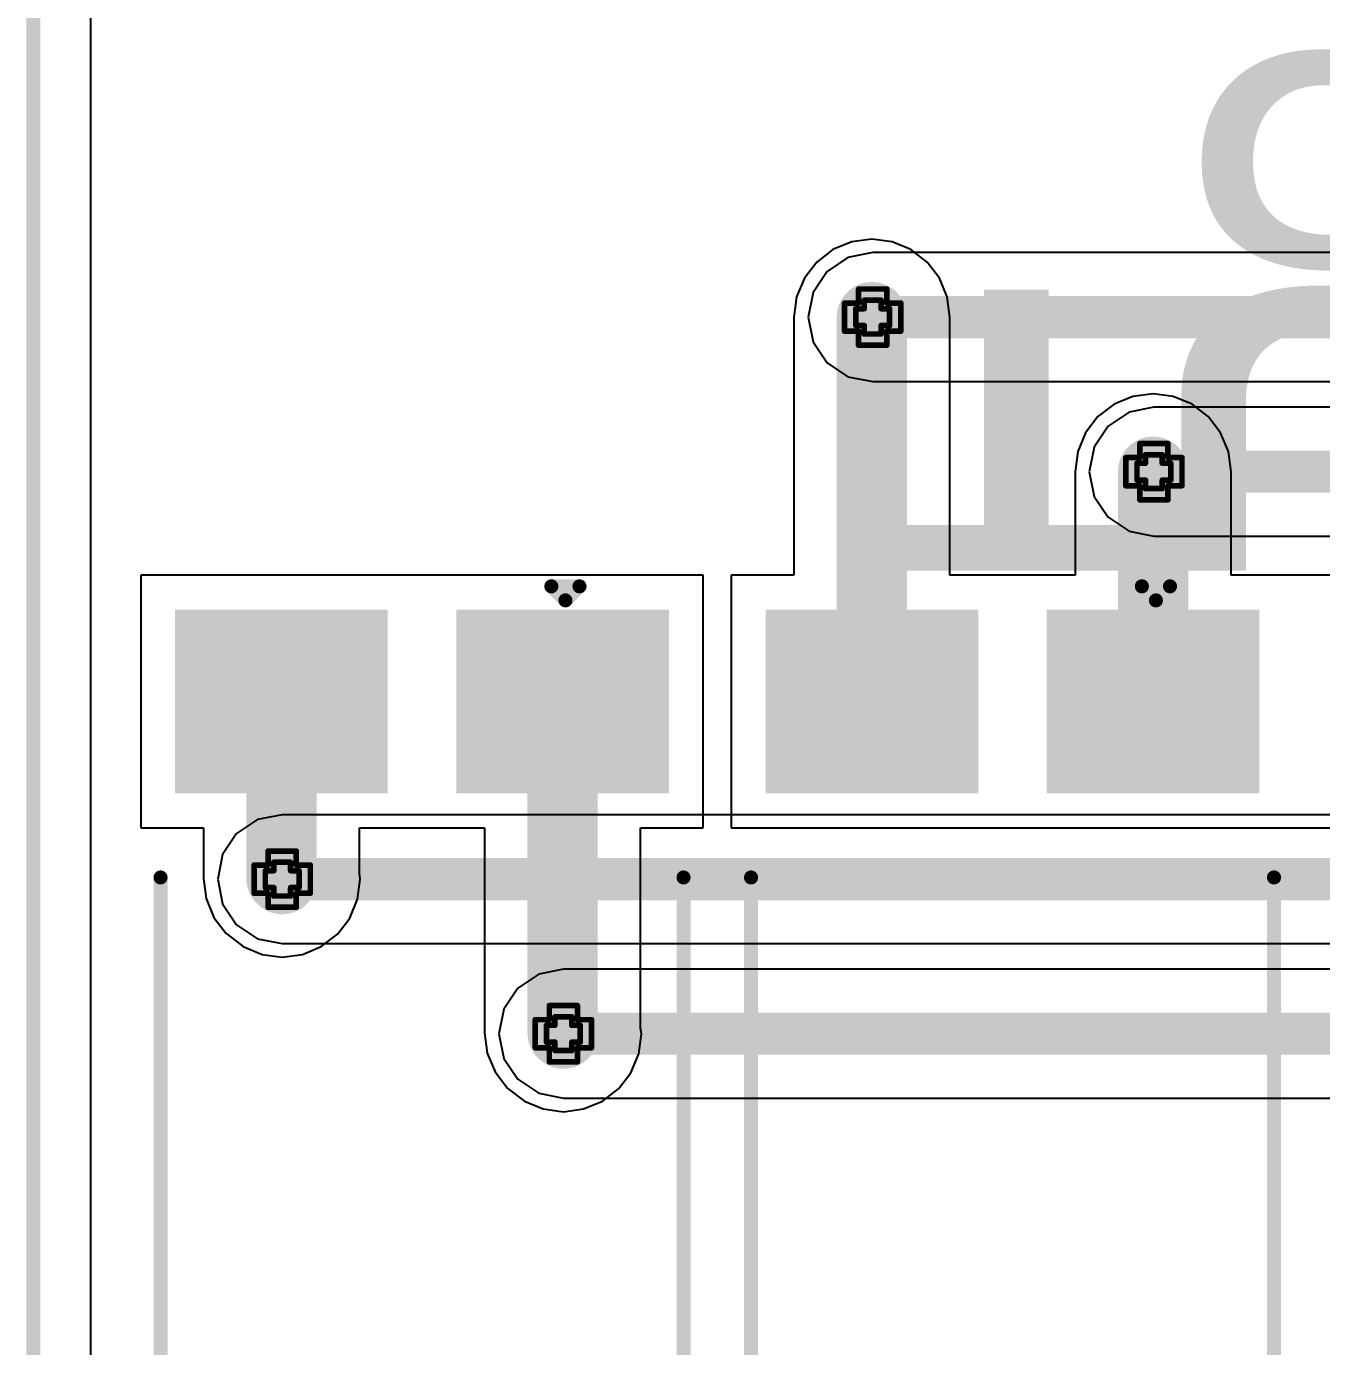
# Model space of a CAD drawing. Header units: inches. Extents: x -3 to 195, y 0 to 199.
# Drawn here: x -0.0025 to 0.4581, y 3.8437 to 4.3135 of the extents above; entities that cross this region are included whole.
import ezdxf

# ---------------------------------------------------------------- set-up
doc = ezdxf.new("R2010")
doc.units = ezdxf.units.IN
doc.header["$MEASUREMENT"] = 0
for name, color, linetype in [('Board Outline', 216, 'Continuous'), ('Bottom Layer', 5, 'Continuous'), ('Drill Drawing', 1, 'Continuous'), ('Top Layer', 1, 'Continuous'), ('Top Overlay', 2, 'Continuous'), ('Top Paste', 8, 'Continuous'), ('Top Solder', 216, 'Continuous'), ('Via Holes', 16, 'Continuous')]:
    doc.layers.add(name, color=color, linetype=linetype)
doc.styles.add('Arial Black_Bold', font='', dxfattribs={"height": 0.2})
doc.styles.get('Arial Black_Bold').set_extended_font_data('Arial Black', bold=True)

# ---------------------------------------------------------------- blocks, each defined once
blk = doc.blocks.new('SFH617A_2X009T_10')
at = {"layer": 'Top Layer'}
for points in [[(-0.21752, 0.08504), (-0.15768, 0.08504), (-0.15768, 0.01496), (-0.21752, 0.01496)], [(0.15768, 0.08504), (0.21752, 0.08504), (0.21752, 0.01496), (0.15768, 0.01496)], [(-0.21752, -0.01496), (-0.15768, -0.01496), (-0.15768, -0.08504), (-0.21752, -0.08504)], [(0.15768, -0.01496), (0.21752, -0.01496), (0.21752, -0.08504), (0.15768, -0.08504)]]:
    blk.add_hatch(color=1, dxfattribs=at).paths.add_polyline_path(points)
at = {"layer": 'Top Paste'}
for points in [[(-0.21752, 0.08504), (-0.15768, 0.08504), (-0.15768, 0.01496), (-0.21752, 0.01496)], [(0.15768, 0.08504), (0.21752, 0.08504), (0.21752, 0.01496), (0.15768, 0.01496)], [(-0.21752, -0.01496), (-0.15768, -0.01496), (-0.15768, -0.08504), (-0.21752, -0.08504)], [(0.15768, -0.01496), (0.21752, -0.01496), (0.21752, -0.08504), (0.15768, -0.08504)]]:
    blk.add_hatch(color=8, dxfattribs=at).paths.add_polyline_path(points)
at = {"layer": 'Top Solder'}
for points in [[(-0.22028, 0.08779), (-0.15492, 0.08779), (-0.15492, 0.0122), (-0.22028, 0.0122)], [(0.15492, 0.08779), (0.22028, 0.08779), (0.22028, 0.0122), (0.15492, 0.0122)], [(-0.22028, -0.01221), (-0.15492, -0.01221), (-0.15492, -0.0878), (-0.22028, -0.0878)], [(0.15492, -0.01221), (0.22028, -0.01221), (0.22028, -0.0878), (0.15492, -0.0878)]]:
    blk.add_hatch(color=216, dxfattribs=at).paths.add_polyline_path(points)
at = {"layer": 'Top Overlay'}
for points in [[(0.139, 0.093, 0.005, 0.005, 0), (-0.125, 0.093, 0.005, 0.005, 0)], [(-0.2286, 0.046, 0.005, 0.005, 0), (-0.2286, 0.056, 0.005, 0.005, 0)], [(-0.2236, 0.051, 0.005, 0.005, 0), (-0.2286, 0.056, 0.005, 0.005, 0)], [(-0.2286, 0.046, 0.005, 0.005, 0), (-0.2236, 0.051, 0.005, 0.005, 0)], [(0.139, -0.093, 0.005, 0.005, 0), (-0.125, -0.093, 0.005, 0.005, 0)]]:
    blk.add_lwpolyline(points, format="xyseb", dxfattribs=at)
for points in [[(-0.12625, 0.093, 0.0025, 0.0025, 1), (-0.12375, 0.093, 0.0025, 0.0025, 1)], [(0.13775, 0.093, 0.0025, 0.0025, 1), (0.14025, 0.093, 0.0025, 0.0025, 1)], [(-0.22985, 0.056, 0.0025, 0.0025, 1), (-0.22735, 0.056, 0.0025, 0.0025, 1)], [(-0.22985, 0.056, 0.0025, 0.0025, 1), (-0.22735, 0.056, 0.0025, 0.0025, 1)], [(-0.22485, 0.051, 0.0025, 0.0025, 1), (-0.22235, 0.051, 0.0025, 0.0025, 1)], [(-0.22485, 0.051, 0.0025, 0.0025, 1), (-0.22235, 0.051, 0.0025, 0.0025, 1)], [(-0.22985, 0.046, 0.0025, 0.0025, 1), (-0.22735, 0.046, 0.0025, 0.0025, 1)], [(-0.22985, 0.046, 0.0025, 0.0025, 1), (-0.22735, 0.046, 0.0025, 0.0025, 1)], [(-0.12625, -0.093, 0.0025, 0.0025, 1), (-0.12375, -0.093, 0.0025, 0.0025, 1)], [(0.13775, -0.093, 0.0025, 0.0025, 1), (0.14025, -0.093, 0.0025, 0.0025, 1)]]:
    blk.add_lwpolyline(points, format="xyseb", close=True, dxfattribs=at)
blk = doc.blocks.new('SFH617A_2X009T_11')
at = {"layer": 'Top Layer'}
for points in [[(-0.21752, 0.08504), (-0.15768, 0.08504), (-0.15768, 0.01496), (-0.21752, 0.01496)], [(0.15768, 0.08504), (0.21752, 0.08504), (0.21752, 0.01496), (0.15768, 0.01496)], [(-0.21752, -0.01496), (-0.15768, -0.01496), (-0.15768, -0.08504), (-0.21752, -0.08504)], [(0.15768, -0.01496), (0.21752, -0.01496), (0.21752, -0.08504), (0.15768, -0.08504)]]:
    blk.add_hatch(color=1, dxfattribs=at).paths.add_polyline_path(points)
at = {"layer": 'Top Paste'}
for points in [[(-0.21752, 0.08504), (-0.15768, 0.08504), (-0.15768, 0.01496), (-0.21752, 0.01496)], [(0.15768, 0.08504), (0.21752, 0.08504), (0.21752, 0.01496), (0.15768, 0.01496)], [(-0.21752, -0.01496), (-0.15768, -0.01496), (-0.15768, -0.08504), (-0.21752, -0.08504)], [(0.15768, -0.01496), (0.21752, -0.01496), (0.21752, -0.08504), (0.15768, -0.08504)]]:
    blk.add_hatch(color=8, dxfattribs=at).paths.add_polyline_path(points)
at = {"layer": 'Top Solder'}
for points in [[(-0.22028, 0.08779), (-0.15492, 0.08779), (-0.15492, 0.0122), (-0.22028, 0.0122)], [(0.15492, 0.08779), (0.22028, 0.08779), (0.22028, 0.0122), (0.15492, 0.0122)], [(-0.22028, -0.01221), (-0.15492, -0.01221), (-0.15492, -0.0878), (-0.22028, -0.0878)], [(0.15492, -0.01221), (0.22028, -0.01221), (0.22028, -0.0878), (0.15492, -0.0878)]]:
    blk.add_hatch(color=216, dxfattribs=at).paths.add_polyline_path(points)
at = {"layer": 'Top Overlay'}
for points in [[(-0.125, 0.093, 0.005, 0.005, 0), (0.139, 0.093, 0.005, 0.005, 0)], [(-0.2286, 0.046, 0.005, 0.005, 0), (-0.2286, 0.056, 0.005, 0.005, 0)], [(-0.2236, 0.051, 0.005, 0.005, 0), (-0.2286, 0.056, 0.005, 0.005, 0)], [(-0.2286, 0.046, 0.005, 0.005, 0), (-0.2236, 0.051, 0.005, 0.005, 0)], [(0.139, -0.093, 0.005, 0.005, 0), (-0.125, -0.093, 0.005, 0.005, 0)]]:
    blk.add_lwpolyline(points, format="xyseb", dxfattribs=at)
for points in [[(-0.12625, 0.093, 0.0025, 0.0025, 1), (-0.12375, 0.093, 0.0025, 0.0025, 1)], [(0.13775, 0.093, 0.0025, 0.0025, 1), (0.14025, 0.093, 0.0025, 0.0025, 1)], [(-0.22985, 0.056, 0.0025, 0.0025, 1), (-0.22735, 0.056, 0.0025, 0.0025, 1)], [(-0.22985, 0.056, 0.0025, 0.0025, 1), (-0.22735, 0.056, 0.0025, 0.0025, 1)], [(-0.22485, 0.051, 0.0025, 0.0025, 1), (-0.22235, 0.051, 0.0025, 0.0025, 1)], [(-0.22485, 0.051, 0.0025, 0.0025, 1), (-0.22235, 0.051, 0.0025, 0.0025, 1)], [(-0.22985, 0.046, 0.0025, 0.0025, 1), (-0.22735, 0.046, 0.0025, 0.0025, 1)], [(-0.22985, 0.046, 0.0025, 0.0025, 1), (-0.22735, 0.046, 0.0025, 0.0025, 1)], [(-0.12625, -0.093, 0.0025, 0.0025, 1), (-0.12375, -0.093, 0.0025, 0.0025, 1)], [(0.13775, -0.093, 0.0025, 0.0025, 1), (0.14025, -0.093, 0.0025, 0.0025, 1)]]:
    blk.add_lwpolyline(points, format="xyseb", close=True, dxfattribs=at)

msp = doc.modelspace()

# ---------------------------------------------------------------- hatches: boundary and pattern name
at = {"layer": 'Bottom Layer'}
h = msp.add_hatch(color=5, dxfattribs=at)
edge = h.paths.add_edge_path()
edge.add_arc((0.29847, 4.21), 0.01181, 0, 360)
h = msp.add_hatch(color=5, dxfattribs=at)
edge = h.paths.add_edge_path()
edge.add_arc((0.39847, 4.155), 0.01181, 0, 360)
h = msp.add_hatch(color=5, dxfattribs=at)
edge = h.paths.add_edge_path()
edge.add_arc((0.08847, 4.01), 0.01181, 0, 360)
h = msp.add_hatch(color=5, dxfattribs=at)
edge = h.paths.add_edge_path()
edge.add_arc((0.18847, 3.955), 0.01181, 0, 360)
at = {"layer": 'Top Layer'}
h = msp.add_hatch(color=1, dxfattribs=at)
edge = h.paths.add_edge_path()
edge.add_arc((0.29847, 4.21), 0.01181, 0, 360)
h = msp.add_hatch(color=1, dxfattribs=at)
edge = h.paths.add_edge_path()
edge.add_arc((0.39847, 4.155), 0.01181, 0, 360)
h = msp.add_hatch(color=1, dxfattribs=at)
edge = h.paths.add_edge_path()
edge.add_arc((0.08847, 4.01), 0.01181, 0, 360)
h = msp.add_hatch(color=1, dxfattribs=at)
edge = h.paths.add_edge_path()
edge.add_arc((0.18847, 3.955), 0.01181, 0, 360)
at = {"layer": 'Via Holes'}
h = msp.add_hatch(color=7, dxfattribs=at)
edge = h.paths.add_edge_path()
edge.add_arc((0.29847, 4.21), 0.00591, 0, 360)
h = msp.add_hatch(color=7, dxfattribs=at)
edge = h.paths.add_edge_path()
edge.add_arc((0.39847, 4.155), 0.00591, 0, 360)
h = msp.add_hatch(color=7, dxfattribs=at)
edge = h.paths.add_edge_path()
edge.add_arc((0.08847, 4.01), 0.00591, 0, 360)
h = msp.add_hatch(color=7, dxfattribs=at)
edge = h.paths.add_edge_path()
edge.add_arc((0.18847, 3.955), 0.00591, 0, 360)

# ---------------------------------------------------------------- linework, layer by layer
at = {"layer": 'Board Outline'}
msp.add_lwpolyline([(0, 3.30825, 0.005, 0.005, 0), (0, 4.72441, 0.005, 0.005, 0)], format="xyseb", dxfattribs=at)
at = {"layer": 'Bottom Layer'}
for p, q in [((0.02039, 3.32864), (0.02039, 4.37999)), ((0.29847, 4.23294), (0.28969, 4.23119)), ((1.13561, 4.23294), (0.29847, 4.23294)), ((0.28969, 4.23119), (0.28224, 4.22622)), ((0.28224, 4.22622), (0.27727, 4.21878)), ((0.27727, 4.21878), (0.27552, 4.21)), ((0.27552, 4.21), (0.27727, 4.20122)), ((0.27727, 4.20122), (0.28224, 4.19378)), ((0.28224, 4.19378), (0.28969, 4.18881)), ((0.28969, 4.18881), (0.29847, 4.18706)), ((0.29847, 4.18706), (1.13561, 4.18706)), ((0.39847, 4.17794), (0.38969, 4.17619)), ((1.07479, 4.17794), (0.39847, 4.17794)), ((0.38969, 4.17619), (0.38224, 4.17122)), ((0.38224, 4.17122), (0.37727, 4.16378)), ((0.37727, 4.16378), (0.37552, 4.155)), ((0.37552, 4.155), (0.37727, 4.14622)), ((0.37727, 4.14622), (0.38224, 4.13878)), ((0.38224, 4.13878), (0.38969, 4.13381)), ((0.38969, 4.13381), (0.39847, 4.13206)), ((0.39847, 4.13206), (1.07479, 4.13206)), ((0.07969, 4.03119), (0.07224, 4.02622)), ((0.08847, 4.03294), (0.07969, 4.03119)), ((0.97678, 4.03294), (0.08847, 4.03294)), ((0.07224, 4.02622), (0.06727, 4.01878)), ((0.06727, 4.01878), (0.06552, 4.01)), ((0.06552, 4.01), (0.06727, 4.00122)), ((0.06727, 4.00122), (0.07224, 3.99378)), ((0.07224, 3.99378), (0.07969, 3.98881)), ((0.07969, 3.98881), (0.08847, 3.98706)), ((0.08847, 3.98706), (0.97706, 3.98706)), ((0.17969, 3.97619), (0.17224, 3.97122)), ((0.18847, 3.97794), (0.17969, 3.97619)), ((0.89797, 3.97794), (0.18847, 3.97794)), ((0.17224, 3.97122), (0.16727, 3.96378)), ((0.16727, 3.96378), (0.16552, 3.955)), ((0.16552, 3.955), (0.16727, 3.94622)), ((0.16727, 3.94622), (0.17224, 3.93878)), ((0.17224, 3.93878), (0.17969, 3.93381)), ((0.17969, 3.93381), (0.18847, 3.93206)), ((0.18847, 3.93206), (0.89797, 3.93206))]:
    msp.add_line(p, q, dxfattribs=at)
for points in [[(0.29847, 4.21, 0.015, 0.015, 0), (1.13561, 4.21, 0.015, 0.015, 0)], [(0.39847, 4.155, 0.015, 0.015, 0), (1.07479, 4.155, 0.015, 0.015, 0)], [(0.08847, 4.01, 0.015, 0.015, 0), (0.97706, 4.01, 0.015, 0.015, 0)], [(0.18847, 3.955, 0.015, 0.015, 0), (0.89797, 3.955, 0.015, 0.015, 0)]]:
    msp.add_lwpolyline(points, format="xyseb", dxfattribs=at)
for points in [[(0.29472, 4.21, 0.0075, 0.0075, 1), (0.30222, 4.21, 0.0075, 0.0075, 1)], [(0.39472, 4.155, 0.0075, 0.0075, 1), (0.40222, 4.155, 0.0075, 0.0075, 1)], [(0.08472, 4.01, 0.0075, 0.0075, 1), (0.09222, 4.01, 0.0075, 0.0075, 1)], [(0.18472, 3.955, 0.0075, 0.0075, 1), (0.19222, 3.955, 0.0075, 0.0075, 1)]]:
    msp.add_lwpolyline(points, format="xyseb", close=True, dxfattribs=at)
at = {"layer": 'Drill Drawing'}
for points in [[(0.29347, 4.215, 0.002, 0.002, 0), (0.29347, 4.22, 0.002, 0.002, 0)], [(0.29347, 4.22, 0.002, 0.002, 0), (0.30347, 4.22, 0.002, 0.002, 0)], [(0.30347, 4.215, 0.002, 0.002, 0), (0.30347, 4.22, 0.002, 0.002, 0)], [(0.28847, 4.205, 0.002, 0.002, 0), (0.28847, 4.215, 0.002, 0.002, 0)], [(0.28847, 4.215, 0.002, 0.002, 0), (0.29347, 4.215, 0.002, 0.002, 0)], [(0.29547, 4.213, 0.002, 0.002, 0), (0.29547, 4.216, 0.002, 0.002, 0)], [(0.29547, 4.216, 0.002, 0.002, 0), (0.30147, 4.216, 0.002, 0.002, 0)], [(0.30147, 4.213, 0.002, 0.002, 0), (0.30147, 4.216, 0.002, 0.002, 0)], [(0.30347, 4.215, 0.002, 0.002, 0), (0.30847, 4.215, 0.002, 0.002, 0)], [(0.30847, 4.205, 0.002, 0.002, 0), (0.30847, 4.215, 0.002, 0.002, 0)], [(0.29247, 4.207, 0.002, 0.002, 0), (0.29247, 4.213, 0.002, 0.002, 0)], [(0.29247, 4.213, 0.002, 0.002, 0), (0.29547, 4.213, 0.002, 0.002, 0)], [(0.30147, 4.213, 0.002, 0.002, 0), (0.30447, 4.213, 0.002, 0.002, 0)], [(0.30447, 4.207, 0.002, 0.002, 0), (0.30447, 4.213, 0.002, 0.002, 0)], [(0.28847, 4.205, 0.002, 0.002, 0), (0.29347, 4.205, 0.002, 0.002, 0)], [(0.29247, 4.207, 0.002, 0.002, 0), (0.29547, 4.207, 0.002, 0.002, 0)], [(0.29347, 4.2, 0.002, 0.002, 0), (0.29347, 4.205, 0.002, 0.002, 0)], [(0.29547, 4.204, 0.002, 0.002, 0), (0.29547, 4.207, 0.002, 0.002, 0)], [(0.29547, 4.204, 0.002, 0.002, 0), (0.30147, 4.204, 0.002, 0.002, 0)], [(0.30147, 4.207, 0.002, 0.002, 0), (0.30447, 4.207, 0.002, 0.002, 0)], [(0.30147, 4.204, 0.002, 0.002, 0), (0.30147, 4.207, 0.002, 0.002, 0)], [(0.30347, 4.205, 0.002, 0.002, 0), (0.30847, 4.205, 0.002, 0.002, 0)], [(0.30347, 4.2, 0.002, 0.002, 0), (0.30347, 4.205, 0.002, 0.002, 0)], [(0.29347, 4.2, 0.002, 0.002, 0), (0.30347, 4.2, 0.002, 0.002, 0)], [(0.39347, 4.16, 0.002, 0.002, 0), (0.39347, 4.165, 0.002, 0.002, 0)], [(0.39347, 4.165, 0.002, 0.002, 0), (0.40347, 4.165, 0.002, 0.002, 0)], [(0.40347, 4.16, 0.002, 0.002, 0), (0.40347, 4.165, 0.002, 0.002, 0)], [(0.38847, 4.15, 0.002, 0.002, 0), (0.38847, 4.16, 0.002, 0.002, 0)], [(0.38847, 4.16, 0.002, 0.002, 0), (0.39347, 4.16, 0.002, 0.002, 0)], [(0.39247, 4.152, 0.002, 0.002, 0), (0.39247, 4.158, 0.002, 0.002, 0)], [(0.39247, 4.158, 0.002, 0.002, 0), (0.39547, 4.158, 0.002, 0.002, 0)], [(0.39547, 4.158, 0.002, 0.002, 0), (0.39547, 4.161, 0.002, 0.002, 0)], [(0.39547, 4.161, 0.002, 0.002, 0), (0.40147, 4.161, 0.002, 0.002, 0)], [(0.40147, 4.158, 0.002, 0.002, 0), (0.40147, 4.161, 0.002, 0.002, 0)], [(0.40147, 4.158, 0.002, 0.002, 0), (0.40447, 4.158, 0.002, 0.002, 0)], [(0.40347, 4.16, 0.002, 0.002, 0), (0.40847, 4.16, 0.002, 0.002, 0)], [(0.40447, 4.152, 0.002, 0.002, 0), (0.40447, 4.158, 0.002, 0.002, 0)], [(0.40847, 4.15, 0.002, 0.002, 0), (0.40847, 4.16, 0.002, 0.002, 0)], [(0.39247, 4.152, 0.002, 0.002, 0), (0.39547, 4.152, 0.002, 0.002, 0)], [(0.39547, 4.149, 0.002, 0.002, 0), (0.39547, 4.152, 0.002, 0.002, 0)], [(0.40147, 4.152, 0.002, 0.002, 0), (0.40447, 4.152, 0.002, 0.002, 0)], [(0.40147, 4.149, 0.002, 0.002, 0), (0.40147, 4.152, 0.002, 0.002, 0)], [(0.38847, 4.15, 0.002, 0.002, 0), (0.39347, 4.15, 0.002, 0.002, 0)], [(0.39347, 4.145, 0.002, 0.002, 0), (0.39347, 4.15, 0.002, 0.002, 0)], [(0.39547, 4.149, 0.002, 0.002, 0), (0.40147, 4.149, 0.002, 0.002, 0)], [(0.40347, 4.15, 0.002, 0.002, 0), (0.40847, 4.15, 0.002, 0.002, 0)], [(0.40347, 4.145, 0.002, 0.002, 0), (0.40347, 4.15, 0.002, 0.002, 0)], [(0.39347, 4.145, 0.002, 0.002, 0), (0.40347, 4.145, 0.002, 0.002, 0)], [(0.08347, 4.015, 0.002, 0.002, 0), (0.08347, 4.02, 0.002, 0.002, 0)], [(0.08347, 4.02, 0.002, 0.002, 0), (0.09347, 4.02, 0.002, 0.002, 0)], [(0.08547, 4.013, 0.002, 0.002, 0), (0.08547, 4.016, 0.002, 0.002, 0)], [(0.08547, 4.016, 0.002, 0.002, 0), (0.09147, 4.016, 0.002, 0.002, 0)], [(0.09147, 4.013, 0.002, 0.002, 0), (0.09147, 4.016, 0.002, 0.002, 0)], [(0.09347, 4.015, 0.002, 0.002, 0), (0.09347, 4.02, 0.002, 0.002, 0)], [(0.07847, 4.005, 0.002, 0.002, 0), (0.07847, 4.015, 0.002, 0.002, 0)], [(0.07847, 4.015, 0.002, 0.002, 0), (0.08347, 4.015, 0.002, 0.002, 0)], [(0.08247, 4.007, 0.002, 0.002, 0), (0.08247, 4.013, 0.002, 0.002, 0)], [(0.08247, 4.013, 0.002, 0.002, 0), (0.08547, 4.013, 0.002, 0.002, 0)], [(0.09147, 4.013, 0.002, 0.002, 0), (0.09447, 4.013, 0.002, 0.002, 0)], [(0.09347, 4.015, 0.002, 0.002, 0), (0.09847, 4.015, 0.002, 0.002, 0)], [(0.09447, 4.007, 0.002, 0.002, 0), (0.09447, 4.013, 0.002, 0.002, 0)], [(0.09847, 4.005, 0.002, 0.002, 0), (0.09847, 4.015, 0.002, 0.002, 0)], [(0.08247, 4.007, 0.002, 0.002, 0), (0.08547, 4.007, 0.002, 0.002, 0)], [(0.08547, 4.004, 0.002, 0.002, 0), (0.08547, 4.007, 0.002, 0.002, 0)], [(0.09147, 4.007, 0.002, 0.002, 0), (0.09447, 4.007, 0.002, 0.002, 0)], [(0.09147, 4.004, 0.002, 0.002, 0), (0.09147, 4.007, 0.002, 0.002, 0)], [(0.07847, 4.005, 0.002, 0.002, 0), (0.08347, 4.005, 0.002, 0.002, 0)], [(0.08347, 4, 0.002, 0.002, 0), (0.08347, 4.005, 0.002, 0.002, 0)], [(0.08547, 4.004, 0.002, 0.002, 0), (0.09147, 4.004, 0.002, 0.002, 0)], [(0.09347, 4.005, 0.002, 0.002, 0), (0.09847, 4.005, 0.002, 0.002, 0)], [(0.09347, 4, 0.002, 0.002, 0), (0.09347, 4.005, 0.002, 0.002, 0)], [(0.08347, 4, 0.002, 0.002, 0), (0.09347, 4, 0.002, 0.002, 0)], [(0.18347, 3.96, 0.002, 0.002, 0), (0.18347, 3.965, 0.002, 0.002, 0)], [(0.18347, 3.965, 0.002, 0.002, 0), (0.19347, 3.965, 0.002, 0.002, 0)], [(0.19347, 3.96, 0.002, 0.002, 0), (0.19347, 3.965, 0.002, 0.002, 0)], [(0.17847, 3.95, 0.002, 0.002, 0), (0.17847, 3.96, 0.002, 0.002, 0)], [(0.17847, 3.96, 0.002, 0.002, 0), (0.18347, 3.96, 0.002, 0.002, 0)], [(0.18547, 3.958, 0.002, 0.002, 0), (0.18547, 3.961, 0.002, 0.002, 0)], [(0.18547, 3.961, 0.002, 0.002, 0), (0.19147, 3.961, 0.002, 0.002, 0)], [(0.19147, 3.958, 0.002, 0.002, 0), (0.19147, 3.961, 0.002, 0.002, 0)], [(0.19347, 3.96, 0.002, 0.002, 0), (0.19847, 3.96, 0.002, 0.002, 0)], [(0.19847, 3.95, 0.002, 0.002, 0), (0.19847, 3.96, 0.002, 0.002, 0)], [(0.18247, 3.952, 0.002, 0.002, 0), (0.18247, 3.958, 0.002, 0.002, 0)], [(0.18247, 3.958, 0.002, 0.002, 0), (0.18547, 3.958, 0.002, 0.002, 0)], [(0.19147, 3.958, 0.002, 0.002, 0), (0.19447, 3.958, 0.002, 0.002, 0)], [(0.19447, 3.952, 0.002, 0.002, 0), (0.19447, 3.958, 0.002, 0.002, 0)], [(0.17847, 3.95, 0.002, 0.002, 0), (0.18347, 3.95, 0.002, 0.002, 0)], [(0.18247, 3.952, 0.002, 0.002, 0), (0.18547, 3.952, 0.002, 0.002, 0)], [(0.18347, 3.945, 0.002, 0.002, 0), (0.18347, 3.95, 0.002, 0.002, 0)], [(0.18547, 3.949, 0.002, 0.002, 0), (0.18547, 3.952, 0.002, 0.002, 0)], [(0.19147, 3.952, 0.002, 0.002, 0), (0.19447, 3.952, 0.002, 0.002, 0)], [(0.19147, 3.949, 0.002, 0.002, 0), (0.19147, 3.952, 0.002, 0.002, 0)], [(0.19347, 3.95, 0.002, 0.002, 0), (0.19847, 3.95, 0.002, 0.002, 0)], [(0.19347, 3.945, 0.002, 0.002, 0), (0.19347, 3.95, 0.002, 0.002, 0)], [(0.18547, 3.949, 0.002, 0.002, 0), (0.19147, 3.949, 0.002, 0.002, 0)], [(0.18347, 3.945, 0.002, 0.002, 0), (0.19347, 3.945, 0.002, 0.002, 0)]]:
    msp.add_lwpolyline(points, format="xyseb", dxfattribs=at)
for points in [[(0.29297, 4.22, 0.001, 0.001, 1), (0.29397, 4.22, 0.001, 0.001, 1)], [(0.29297, 4.22, 0.001, 0.001, 1), (0.29397, 4.22, 0.001, 0.001, 1)], [(0.30297, 4.22, 0.001, 0.001, 1), (0.30397, 4.22, 0.001, 0.001, 1)], [(0.30297, 4.22, 0.001, 0.001, 1), (0.30397, 4.22, 0.001, 0.001, 1)], [(0.28797, 4.215, 0.001, 0.001, 1), (0.28897, 4.215, 0.001, 0.001, 1)], [(0.28797, 4.215, 0.001, 0.001, 1), (0.28897, 4.215, 0.001, 0.001, 1)], [(0.29297, 4.215, 0.001, 0.001, 1), (0.29397, 4.215, 0.001, 0.001, 1)], [(0.29297, 4.215, 0.001, 0.001, 1), (0.29397, 4.215, 0.001, 0.001, 1)], [(0.29497, 4.216, 0.001, 0.001, 1), (0.29597, 4.216, 0.001, 0.001, 1)], [(0.29497, 4.216, 0.001, 0.001, 1), (0.29597, 4.216, 0.001, 0.001, 1)], [(0.30097, 4.216, 0.001, 0.001, 1), (0.30197, 4.216, 0.001, 0.001, 1)], [(0.30097, 4.216, 0.001, 0.001, 1), (0.30197, 4.216, 0.001, 0.001, 1)], [(0.30297, 4.215, 0.001, 0.001, 1), (0.30397, 4.215, 0.001, 0.001, 1)], [(0.30297, 4.215, 0.001, 0.001, 1), (0.30397, 4.215, 0.001, 0.001, 1)], [(0.30797, 4.215, 0.001, 0.001, 1), (0.30897, 4.215, 0.001, 0.001, 1)], [(0.30797, 4.215, 0.001, 0.001, 1), (0.30897, 4.215, 0.001, 0.001, 1)], [(0.29197, 4.213, 0.001, 0.001, 1), (0.29297, 4.213, 0.001, 0.001, 1)], [(0.29197, 4.213, 0.001, 0.001, 1), (0.29297, 4.213, 0.001, 0.001, 1)], [(0.29497, 4.213, 0.001, 0.001, 1), (0.29597, 4.213, 0.001, 0.001, 1)], [(0.29497, 4.213, 0.001, 0.001, 1), (0.29597, 4.213, 0.001, 0.001, 1)], [(0.30097, 4.213, 0.001, 0.001, 1), (0.30197, 4.213, 0.001, 0.001, 1)], [(0.30097, 4.213, 0.001, 0.001, 1), (0.30197, 4.213, 0.001, 0.001, 1)], [(0.30397, 4.213, 0.001, 0.001, 1), (0.30497, 4.213, 0.001, 0.001, 1)], [(0.30397, 4.213, 0.001, 0.001, 1), (0.30497, 4.213, 0.001, 0.001, 1)], [(0.28797, 4.205, 0.001, 0.001, 1), (0.28897, 4.205, 0.001, 0.001, 1)], [(0.28797, 4.205, 0.001, 0.001, 1), (0.28897, 4.205, 0.001, 0.001, 1)], [(0.29197, 4.207, 0.001, 0.001, 1), (0.29297, 4.207, 0.001, 0.001, 1)], [(0.29197, 4.207, 0.001, 0.001, 1), (0.29297, 4.207, 0.001, 0.001, 1)], [(0.29297, 4.205, 0.001, 0.001, 1), (0.29397, 4.205, 0.001, 0.001, 1)], [(0.29297, 4.205, 0.001, 0.001, 1), (0.29397, 4.205, 0.001, 0.001, 1)], [(0.29497, 4.207, 0.001, 0.001, 1), (0.29597, 4.207, 0.001, 0.001, 1)], [(0.29497, 4.207, 0.001, 0.001, 1), (0.29597, 4.207, 0.001, 0.001, 1)], [(0.29497, 4.204, 0.001, 0.001, 1), (0.29597, 4.204, 0.001, 0.001, 1)], [(0.29497, 4.204, 0.001, 0.001, 1), (0.29597, 4.204, 0.001, 0.001, 1)], [(0.30097, 4.207, 0.001, 0.001, 1), (0.30197, 4.207, 0.001, 0.001, 1)], [(0.30097, 4.207, 0.001, 0.001, 1), (0.30197, 4.207, 0.001, 0.001, 1)], [(0.30097, 4.204, 0.001, 0.001, 1), (0.30197, 4.204, 0.001, 0.001, 1)], [(0.30097, 4.204, 0.001, 0.001, 1), (0.30197, 4.204, 0.001, 0.001, 1)], [(0.30297, 4.205, 0.001, 0.001, 1), (0.30397, 4.205, 0.001, 0.001, 1)], [(0.30297, 4.205, 0.001, 0.001, 1), (0.30397, 4.205, 0.001, 0.001, 1)], [(0.30397, 4.207, 0.001, 0.001, 1), (0.30497, 4.207, 0.001, 0.001, 1)], [(0.30397, 4.207, 0.001, 0.001, 1), (0.30497, 4.207, 0.001, 0.001, 1)], [(0.30797, 4.205, 0.001, 0.001, 1), (0.30897, 4.205, 0.001, 0.001, 1)], [(0.30797, 4.205, 0.001, 0.001, 1), (0.30897, 4.205, 0.001, 0.001, 1)], [(0.29297, 4.2, 0.001, 0.001, 1), (0.29397, 4.2, 0.001, 0.001, 1)], [(0.29297, 4.2, 0.001, 0.001, 1), (0.29397, 4.2, 0.001, 0.001, 1)], [(0.30297, 4.2, 0.001, 0.001, 1), (0.30397, 4.2, 0.001, 0.001, 1)], [(0.30297, 4.2, 0.001, 0.001, 1), (0.30397, 4.2, 0.001, 0.001, 1)], [(0.39297, 4.165, 0.001, 0.001, 1), (0.39397, 4.165, 0.001, 0.001, 1)], [(0.39297, 4.165, 0.001, 0.001, 1), (0.39397, 4.165, 0.001, 0.001, 1)], [(0.40297, 4.165, 0.001, 0.001, 1), (0.40397, 4.165, 0.001, 0.001, 1)], [(0.40297, 4.165, 0.001, 0.001, 1), (0.40397, 4.165, 0.001, 0.001, 1)], [(0.38797, 4.16, 0.001, 0.001, 1), (0.38897, 4.16, 0.001, 0.001, 1)], [(0.38797, 4.16, 0.001, 0.001, 1), (0.38897, 4.16, 0.001, 0.001, 1)], [(0.39197, 4.158, 0.001, 0.001, 1), (0.39297, 4.158, 0.001, 0.001, 1)], [(0.39197, 4.158, 0.001, 0.001, 1), (0.39297, 4.158, 0.001, 0.001, 1)], [(0.39297, 4.16, 0.001, 0.001, 1), (0.39397, 4.16, 0.001, 0.001, 1)], [(0.39297, 4.16, 0.001, 0.001, 1), (0.39397, 4.16, 0.001, 0.001, 1)], [(0.39497, 4.161, 0.001, 0.001, 1), (0.39597, 4.161, 0.001, 0.001, 1)], [(0.39497, 4.161, 0.001, 0.001, 1), (0.39597, 4.161, 0.001, 0.001, 1)], [(0.39497, 4.158, 0.001, 0.001, 1), (0.39597, 4.158, 0.001, 0.001, 1)], [(0.39497, 4.158, 0.001, 0.001, 1), (0.39597, 4.158, 0.001, 0.001, 1)], [(0.40097, 4.161, 0.001, 0.001, 1), (0.40197, 4.161, 0.001, 0.001, 1)], [(0.40097, 4.161, 0.001, 0.001, 1), (0.40197, 4.161, 0.001, 0.001, 1)], [(0.40097, 4.158, 0.001, 0.001, 1), (0.40197, 4.158, 0.001, 0.001, 1)], [(0.40097, 4.158, 0.001, 0.001, 1), (0.40197, 4.158, 0.001, 0.001, 1)], [(0.40297, 4.16, 0.001, 0.001, 1), (0.40397, 4.16, 0.001, 0.001, 1)], [(0.40297, 4.16, 0.001, 0.001, 1), (0.40397, 4.16, 0.001, 0.001, 1)], [(0.40397, 4.158, 0.001, 0.001, 1), (0.40497, 4.158, 0.001, 0.001, 1)], [(0.40397, 4.158, 0.001, 0.001, 1), (0.40497, 4.158, 0.001, 0.001, 1)], [(0.40797, 4.16, 0.001, 0.001, 1), (0.40897, 4.16, 0.001, 0.001, 1)], [(0.40797, 4.16, 0.001, 0.001, 1), (0.40897, 4.16, 0.001, 0.001, 1)], [(0.39197, 4.152, 0.001, 0.001, 1), (0.39297, 4.152, 0.001, 0.001, 1)], [(0.39197, 4.152, 0.001, 0.001, 1), (0.39297, 4.152, 0.001, 0.001, 1)], [(0.39497, 4.152, 0.001, 0.001, 1), (0.39597, 4.152, 0.001, 0.001, 1)], [(0.39497, 4.152, 0.001, 0.001, 1), (0.39597, 4.152, 0.001, 0.001, 1)], [(0.40097, 4.152, 0.001, 0.001, 1), (0.40197, 4.152, 0.001, 0.001, 1)], [(0.40097, 4.152, 0.001, 0.001, 1), (0.40197, 4.152, 0.001, 0.001, 1)], [(0.40397, 4.152, 0.001, 0.001, 1), (0.40497, 4.152, 0.001, 0.001, 1)], [(0.40397, 4.152, 0.001, 0.001, 1), (0.40497, 4.152, 0.001, 0.001, 1)], [(0.38797, 4.15, 0.001, 0.001, 1), (0.38897, 4.15, 0.001, 0.001, 1)], [(0.38797, 4.15, 0.001, 0.001, 1), (0.38897, 4.15, 0.001, 0.001, 1)], [(0.39297, 4.15, 0.001, 0.001, 1), (0.39397, 4.15, 0.001, 0.001, 1)], [(0.39297, 4.15, 0.001, 0.001, 1), (0.39397, 4.15, 0.001, 0.001, 1)], [(0.39497, 4.149, 0.001, 0.001, 1), (0.39597, 4.149, 0.001, 0.001, 1)], [(0.39497, 4.149, 0.001, 0.001, 1), (0.39597, 4.149, 0.001, 0.001, 1)], [(0.40097, 4.149, 0.001, 0.001, 1), (0.40197, 4.149, 0.001, 0.001, 1)], [(0.40097, 4.149, 0.001, 0.001, 1), (0.40197, 4.149, 0.001, 0.001, 1)], [(0.40297, 4.15, 0.001, 0.001, 1), (0.40397, 4.15, 0.001, 0.001, 1)], [(0.40297, 4.15, 0.001, 0.001, 1), (0.40397, 4.15, 0.001, 0.001, 1)], [(0.40797, 4.15, 0.001, 0.001, 1), (0.40897, 4.15, 0.001, 0.001, 1)], [(0.40797, 4.15, 0.001, 0.001, 1), (0.40897, 4.15, 0.001, 0.001, 1)], [(0.39297, 4.145, 0.001, 0.001, 1), (0.39397, 4.145, 0.001, 0.001, 1)], [(0.39297, 4.145, 0.001, 0.001, 1), (0.39397, 4.145, 0.001, 0.001, 1)], [(0.40297, 4.145, 0.001, 0.001, 1), (0.40397, 4.145, 0.001, 0.001, 1)], [(0.40297, 4.145, 0.001, 0.001, 1), (0.40397, 4.145, 0.001, 0.001, 1)], [(0.08297, 4.02, 0.001, 0.001, 1), (0.08397, 4.02, 0.001, 0.001, 1)], [(0.08297, 4.02, 0.001, 0.001, 1), (0.08397, 4.02, 0.001, 0.001, 1)], [(0.08497, 4.016, 0.001, 0.001, 1), (0.08597, 4.016, 0.001, 0.001, 1)], [(0.08497, 4.016, 0.001, 0.001, 1), (0.08597, 4.016, 0.001, 0.001, 1)], [(0.09097, 4.016, 0.001, 0.001, 1), (0.09197, 4.016, 0.001, 0.001, 1)], [(0.09097, 4.016, 0.001, 0.001, 1), (0.09197, 4.016, 0.001, 0.001, 1)], [(0.09297, 4.02, 0.001, 0.001, 1), (0.09397, 4.02, 0.001, 0.001, 1)], [(0.09297, 4.02, 0.001, 0.001, 1), (0.09397, 4.02, 0.001, 0.001, 1)], [(0.07797, 4.015, 0.001, 0.001, 1), (0.07897, 4.015, 0.001, 0.001, 1)], [(0.07797, 4.015, 0.001, 0.001, 1), (0.07897, 4.015, 0.001, 0.001, 1)], [(0.08197, 4.013, 0.001, 0.001, 1), (0.08297, 4.013, 0.001, 0.001, 1)], [(0.08197, 4.013, 0.001, 0.001, 1), (0.08297, 4.013, 0.001, 0.001, 1)], [(0.08297, 4.015, 0.001, 0.001, 1), (0.08397, 4.015, 0.001, 0.001, 1)], [(0.08297, 4.015, 0.001, 0.001, 1), (0.08397, 4.015, 0.001, 0.001, 1)], [(0.08497, 4.013, 0.001, 0.001, 1), (0.08597, 4.013, 0.001, 0.001, 1)], [(0.08497, 4.013, 0.001, 0.001, 1), (0.08597, 4.013, 0.001, 0.001, 1)], [(0.09097, 4.013, 0.001, 0.001, 1), (0.09197, 4.013, 0.001, 0.001, 1)], [(0.09097, 4.013, 0.001, 0.001, 1), (0.09197, 4.013, 0.001, 0.001, 1)], [(0.09297, 4.015, 0.001, 0.001, 1), (0.09397, 4.015, 0.001, 0.001, 1)], [(0.09297, 4.015, 0.001, 0.001, 1), (0.09397, 4.015, 0.001, 0.001, 1)], [(0.09397, 4.013, 0.001, 0.001, 1), (0.09497, 4.013, 0.001, 0.001, 1)], [(0.09397, 4.013, 0.001, 0.001, 1), (0.09497, 4.013, 0.001, 0.001, 1)], [(0.09797, 4.015, 0.001, 0.001, 1), (0.09897, 4.015, 0.001, 0.001, 1)], [(0.09797, 4.015, 0.001, 0.001, 1), (0.09897, 4.015, 0.001, 0.001, 1)], [(0.08197, 4.007, 0.001, 0.001, 1), (0.08297, 4.007, 0.001, 0.001, 1)], [(0.08197, 4.007, 0.001, 0.001, 1), (0.08297, 4.007, 0.001, 0.001, 1)], [(0.08497, 4.007, 0.001, 0.001, 1), (0.08597, 4.007, 0.001, 0.001, 1)], [(0.08497, 4.007, 0.001, 0.001, 1), (0.08597, 4.007, 0.001, 0.001, 1)], [(0.09097, 4.007, 0.001, 0.001, 1), (0.09197, 4.007, 0.001, 0.001, 1)], [(0.09097, 4.007, 0.001, 0.001, 1), (0.09197, 4.007, 0.001, 0.001, 1)], [(0.09397, 4.007, 0.001, 0.001, 1), (0.09497, 4.007, 0.001, 0.001, 1)], [(0.09397, 4.007, 0.001, 0.001, 1), (0.09497, 4.007, 0.001, 0.001, 1)], [(0.07797, 4.005, 0.001, 0.001, 1), (0.07897, 4.005, 0.001, 0.001, 1)], [(0.07797, 4.005, 0.001, 0.001, 1), (0.07897, 4.005, 0.001, 0.001, 1)], [(0.08297, 4.005, 0.001, 0.001, 1), (0.08397, 4.005, 0.001, 0.001, 1)], [(0.08297, 4.005, 0.001, 0.001, 1), (0.08397, 4.005, 0.001, 0.001, 1)], [(0.08497, 4.004, 0.001, 0.001, 1), (0.08597, 4.004, 0.001, 0.001, 1)], [(0.08497, 4.004, 0.001, 0.001, 1), (0.08597, 4.004, 0.001, 0.001, 1)], [(0.09097, 4.004, 0.001, 0.001, 1), (0.09197, 4.004, 0.001, 0.001, 1)], [(0.09097, 4.004, 0.001, 0.001, 1), (0.09197, 4.004, 0.001, 0.001, 1)], [(0.09297, 4.005, 0.001, 0.001, 1), (0.09397, 4.005, 0.001, 0.001, 1)], [(0.09297, 4.005, 0.001, 0.001, 1), (0.09397, 4.005, 0.001, 0.001, 1)], [(0.09797, 4.005, 0.001, 0.001, 1), (0.09897, 4.005, 0.001, 0.001, 1)], [(0.09797, 4.005, 0.001, 0.001, 1), (0.09897, 4.005, 0.001, 0.001, 1)], [(0.08297, 4, 0.001, 0.001, 1), (0.08397, 4, 0.001, 0.001, 1)], [(0.08297, 4, 0.001, 0.001, 1), (0.08397, 4, 0.001, 0.001, 1)], [(0.09297, 4, 0.001, 0.001, 1), (0.09397, 4, 0.001, 0.001, 1)], [(0.09297, 4, 0.001, 0.001, 1), (0.09397, 4, 0.001, 0.001, 1)], [(0.18297, 3.965, 0.001, 0.001, 1), (0.18397, 3.965, 0.001, 0.001, 1)], [(0.18297, 3.965, 0.001, 0.001, 1), (0.18397, 3.965, 0.001, 0.001, 1)], [(0.19297, 3.965, 0.001, 0.001, 1), (0.19397, 3.965, 0.001, 0.001, 1)], [(0.19297, 3.965, 0.001, 0.001, 1), (0.19397, 3.965, 0.001, 0.001, 1)], [(0.17797, 3.96, 0.001, 0.001, 1), (0.17897, 3.96, 0.001, 0.001, 1)], [(0.17797, 3.96, 0.001, 0.001, 1), (0.17897, 3.96, 0.001, 0.001, 1)], [(0.18297, 3.96, 0.001, 0.001, 1), (0.18397, 3.96, 0.001, 0.001, 1)], [(0.18297, 3.96, 0.001, 0.001, 1), (0.18397, 3.96, 0.001, 0.001, 1)], [(0.18497, 3.961, 0.001, 0.001, 1), (0.18597, 3.961, 0.001, 0.001, 1)], [(0.18497, 3.961, 0.001, 0.001, 1), (0.18597, 3.961, 0.001, 0.001, 1)], [(0.19097, 3.961, 0.001, 0.001, 1), (0.19197, 3.961, 0.001, 0.001, 1)], [(0.19097, 3.961, 0.001, 0.001, 1), (0.19197, 3.961, 0.001, 0.001, 1)], [(0.19297, 3.96, 0.001, 0.001, 1), (0.19397, 3.96, 0.001, 0.001, 1)], [(0.19297, 3.96, 0.001, 0.001, 1), (0.19397, 3.96, 0.001, 0.001, 1)], [(0.19797, 3.96, 0.001, 0.001, 1), (0.19897, 3.96, 0.001, 0.001, 1)], [(0.19797, 3.96, 0.001, 0.001, 1), (0.19897, 3.96, 0.001, 0.001, 1)], [(0.18197, 3.958, 0.001, 0.001, 1), (0.18297, 3.958, 0.001, 0.001, 1)], [(0.18197, 3.958, 0.001, 0.001, 1), (0.18297, 3.958, 0.001, 0.001, 1)], [(0.18497, 3.958, 0.001, 0.001, 1), (0.18597, 3.958, 0.001, 0.001, 1)], [(0.18497, 3.958, 0.001, 0.001, 1), (0.18597, 3.958, 0.001, 0.001, 1)], [(0.19097, 3.958, 0.001, 0.001, 1), (0.19197, 3.958, 0.001, 0.001, 1)], [(0.19097, 3.958, 0.001, 0.001, 1), (0.19197, 3.958, 0.001, 0.001, 1)], [(0.19397, 3.958, 0.001, 0.001, 1), (0.19497, 3.958, 0.001, 0.001, 1)], [(0.19397, 3.958, 0.001, 0.001, 1), (0.19497, 3.958, 0.001, 0.001, 1)], [(0.17797, 3.95, 0.001, 0.001, 1), (0.17897, 3.95, 0.001, 0.001, 1)], [(0.17797, 3.95, 0.001, 0.001, 1), (0.17897, 3.95, 0.001, 0.001, 1)], [(0.18197, 3.952, 0.001, 0.001, 1), (0.18297, 3.952, 0.001, 0.001, 1)], [(0.18197, 3.952, 0.001, 0.001, 1), (0.18297, 3.952, 0.001, 0.001, 1)], [(0.18297, 3.95, 0.001, 0.001, 1), (0.18397, 3.95, 0.001, 0.001, 1)], [(0.18297, 3.95, 0.001, 0.001, 1), (0.18397, 3.95, 0.001, 0.001, 1)], [(0.18497, 3.952, 0.001, 0.001, 1), (0.18597, 3.952, 0.001, 0.001, 1)], [(0.18497, 3.952, 0.001, 0.001, 1), (0.18597, 3.952, 0.001, 0.001, 1)], [(0.19097, 3.952, 0.001, 0.001, 1), (0.19197, 3.952, 0.001, 0.001, 1)], [(0.19097, 3.952, 0.001, 0.001, 1), (0.19197, 3.952, 0.001, 0.001, 1)], [(0.19297, 3.95, 0.001, 0.001, 1), (0.19397, 3.95, 0.001, 0.001, 1)], [(0.19297, 3.95, 0.001, 0.001, 1), (0.19397, 3.95, 0.001, 0.001, 1)], [(0.19397, 3.952, 0.001, 0.001, 1), (0.19497, 3.952, 0.001, 0.001, 1)], [(0.19397, 3.952, 0.001, 0.001, 1), (0.19497, 3.952, 0.001, 0.001, 1)], [(0.19797, 3.95, 0.001, 0.001, 1), (0.19897, 3.95, 0.001, 0.001, 1)], [(0.19797, 3.95, 0.001, 0.001, 1), (0.19897, 3.95, 0.001, 0.001, 1)], [(0.18497, 3.949, 0.001, 0.001, 1), (0.18597, 3.949, 0.001, 0.001, 1)], [(0.18497, 3.949, 0.001, 0.001, 1), (0.18597, 3.949, 0.001, 0.001, 1)], [(0.19097, 3.949, 0.001, 0.001, 1), (0.19197, 3.949, 0.001, 0.001, 1)], [(0.19097, 3.949, 0.001, 0.001, 1), (0.19197, 3.949, 0.001, 0.001, 1)], [(0.18297, 3.945, 0.001, 0.001, 1), (0.18397, 3.945, 0.001, 0.001, 1)], [(0.18297, 3.945, 0.001, 0.001, 1), (0.18397, 3.945, 0.001, 0.001, 1)], [(0.19297, 3.945, 0.001, 0.001, 1), (0.19397, 3.945, 0.001, 0.001, 1)], [(0.19297, 3.945, 0.001, 0.001, 1), (0.19397, 3.945, 0.001, 0.001, 1)]]:
    msp.add_lwpolyline(points, format="xyseb", close=True, dxfattribs=at)
at = {"layer": 'Top Layer'}
for p, q in [((0.02039, 3.32864), (0.02039, 4.37999)), ((0.2982, 4.23774), (0.29102, 4.23679)), ((0.30538, 4.23679), (0.2982, 4.23774)), ((0.28433, 4.23402), (0.27859, 4.22961)), ((0.29102, 4.23679), (0.28433, 4.23402)), ((0.31207, 4.23402), (0.30538, 4.23679)), ((0.31781, 4.22961), (0.31207, 4.23402)), ((0.27859, 4.22961), (0.27418, 4.22387)), ((0.32222, 4.22387), (0.31781, 4.22961)), ((0.27418, 4.22387), (0.27141, 4.21718)), ((0.32499, 4.21718), (0.32222, 4.22387)), ((0.27141, 4.21718), (0.27046, 4.21)), ((0.32594, 4.21), (0.32499, 4.21718)), ((0.27046, 4.21), (0.27046, 4.11812)), ((0.32594, 4.11812), (0.32594, 4.21)), ((0.39102, 4.18179), (0.38433, 4.17902)), ((0.3982, 4.18274), (0.39102, 4.18179)), ((0.40538, 4.18179), (0.3982, 4.18274)), ((0.41207, 4.17902), (0.40538, 4.18179)), ((0.38433, 4.17902), (0.37859, 4.17461)), ((0.41781, 4.17461), (0.41207, 4.17902)), ((0.37859, 4.17461), (0.37418, 4.16887)), ((0.42222, 4.16887), (0.41781, 4.17461)), ((0.37418, 4.16887), (0.37141, 4.16218)), ((0.42499, 4.16218), (0.42222, 4.16887)), ((0.37141, 4.16218), (0.37046, 4.155)), ((0.42594, 4.155), (0.42499, 4.16218)), ((0.37046, 4.155), (0.37046, 4.11812)), ((0.42594, 4.11812), (0.42594, 4.155)), ((0.23824, 4.11812), (0.03816, 4.11812)), ((0.03816, 4.11812), (0.03816, 4.02828)), ((0.23824, 4.02828), (0.23824, 4.11812)), ((0.27046, 4.11812), (0.24816, 4.11812)), ((0.24816, 4.11812), (0.24816, 4.02828)), ((0.34824, 4.11812), (0.32594, 4.11812)), ((0.37046, 4.11812), (0.34824, 4.11812)), ((0.34824, 4.11812), (0.34824, 4.11812)), ((0.44743, 4.11812), (0.42594, 4.11812)), ((0.44824, 4.11812), (0.44743, 4.11812)), ((0.45543, 4.11812), (0.44824, 4.11812)), ((0.45624, 4.11812), (0.45543, 4.11812)), ((0.55543, 4.11812), (0.45624, 4.11812)), ((0.03816, 4.02828), (0.06046, 4.02828)), ((0.06046, 4.02828), (0.06046, 4.01026)), ((0.11594, 4.01201), (0.11594, 4.02828)), ((0.11594, 4.02828), (0.16046, 4.02828)), ((0.16046, 4.02828), (0.16046, 3.95526)), ((0.21594, 3.95701), (0.21594, 4.02828)), ((0.21594, 4.02828), (0.23824, 4.02828)), ((0.24816, 4.02828), (0.34816, 4.02828)), ((0.34816, 4.02828), (0.34816, 4.02828)), ((0.34816, 4.02828), (0.44743, 4.02828)), ((0.44743, 4.02828), (0.44824, 4.02828)), ((0.44824, 4.02828), (0.45543, 4.02828)), ((0.45543, 4.02828), (0.45624, 4.02828)), ((0.45624, 4.02828), (0.47773, 4.02828)), ((0.06046, 4.01026), (0.06141, 4.00309)), ((0.11526, 4.00282), (0.1162, 4.01)), ((0.1162, 4.01), (0.11594, 4.01201)), ((0.06141, 4.00309), (0.06418, 3.9964)), ((0.11249, 3.99613), (0.11526, 4.00282)), ((0.06418, 3.9964), (0.06859, 3.99065)), ((0.10808, 3.99039), (0.11249, 3.99613)), ((0.06859, 3.99065), (0.06885, 3.99039)), ((0.06885, 3.99039), (0.0746, 3.98598)), ((0.10233, 3.98598), (0.10808, 3.99039)), ((0.0746, 3.98598), (0.08129, 3.98321)), ((0.09564, 3.98321), (0.10233, 3.98598)), ((0.08129, 3.98321), (0.08847, 3.98226)), ((0.08847, 3.98226), (0.09564, 3.98321)), ((0.2162, 3.955), (0.21594, 3.95701)), ((0.16046, 3.95526), (0.16141, 3.94809)), ((0.21526, 3.94782), (0.2162, 3.955)), ((0.16141, 3.94809), (0.16418, 3.9414)), ((0.21249, 3.94113), (0.21526, 3.94782)), ((0.16418, 3.9414), (0.16859, 3.93565)), ((0.20808, 3.93539), (0.21249, 3.94113)), ((0.16859, 3.93565), (0.16885, 3.93539)), ((0.16885, 3.93539), (0.1746, 3.93098)), ((0.20233, 3.93098), (0.20808, 3.93539)), ((0.1746, 3.93098), (0.18129, 3.92821)), ((0.18129, 3.92821), (0.18847, 3.92726)), ((0.18847, 3.92726), (0.19564, 3.92821)), ((0.19564, 3.92821), (0.20233, 3.93098))]:
    msp.add_line(p, q, dxfattribs=at)
for points in [[(0.2982, 4.0732, 0.025, 0.025, 0), (0.2982, 4.21, 0.025, 0.025, 0)], [(0.3982, 4.0732, 0.025, 0.025, 0), (0.3982, 4.155, 0.025, 0.025, 0)], [(0.0882, 4.01026, 0.025, 0.025, 0), (0.0882, 4.0732, 0.025, 0.025, 0)], [(0.1882, 3.95526, 0.025, 0.025, 0), (0.1882, 4.0732, 0.025, 0.025, 0)], [(0.0882, 4.01026, 0.025, 0.025, 0), (0.08847, 4.01, 0.025, 0.025, 0)], [(0.1882, 3.95526, 0.025, 0.025, 0), (0.18847, 3.955, 0.025, 0.025, 0)]]:
    msp.add_lwpolyline(points, format="xyseb", dxfattribs=at)
for points in [[(0.29195, 4.21, 0.0125, 0.0125, 1), (0.30445, 4.21, 0.0125, 0.0125, 1)], [(0.39195, 4.155, 0.0125, 0.0125, 1), (0.40445, 4.155, 0.0125, 0.0125, 1)], [(0.08195, 4.0732, 0.0125, 0.0125, 1), (0.09445, 4.0732, 0.0125, 0.0125, 1)], [(0.18195, 4.0732, 0.0125, 0.0125, 1), (0.19445, 4.0732, 0.0125, 0.0125, 1)], [(0.29195, 4.0732, 0.0125, 0.0125, 1), (0.30445, 4.0732, 0.0125, 0.0125, 1)], [(0.39195, 4.0732, 0.0125, 0.0125, 1), (0.40445, 4.0732, 0.0125, 0.0125, 1)], [(0.08195, 4.01026, 0.0125, 0.0125, 1), (0.09445, 4.01026, 0.0125, 0.0125, 1)], [(0.08195, 4.01026, 0.0125, 0.0125, 1), (0.09445, 4.01026, 0.0125, 0.0125, 1)], [(0.08222, 4.01, 0.0125, 0.0125, 1), (0.09472, 4.01, 0.0125, 0.0125, 1)], [(0.18195, 3.95526, 0.0125, 0.0125, 1), (0.19445, 3.95526, 0.0125, 0.0125, 1)], [(0.18195, 3.95526, 0.0125, 0.0125, 1), (0.19445, 3.95526, 0.0125, 0.0125, 1)], [(0.18222, 3.955, 0.0125, 0.0125, 1), (0.19472, 3.955, 0.0125, 0.0125, 1)]]:
    msp.add_lwpolyline(points, format="xyseb", close=True, dxfattribs=at)

# ---------------------------------------------------------------- block references
at = {"rotation": 270}
for name, p in [('SFH617A_2X009T_10', (0.1382, 3.8856)), ('SFH617A_2X009T_11', (0.3482, 3.8856))]:
    msp.add_blockref(name, p, dxfattribs=at)

# ---------------------------------------------------------------- texts
at = {"layer": 'Top Overlay', "style": 'Arial Black_Bold'}
for s, height, p in [('GND', 0.07874, (0.68996, 4.30527)), ('DIGITAL INPUT', 0.1, (1.46431, 4.21982))]:
    msp.add_text(s, height=height, rotation=180, dxfattribs=at).set_placement(p)

doc.saveas('drawing.dxf')
